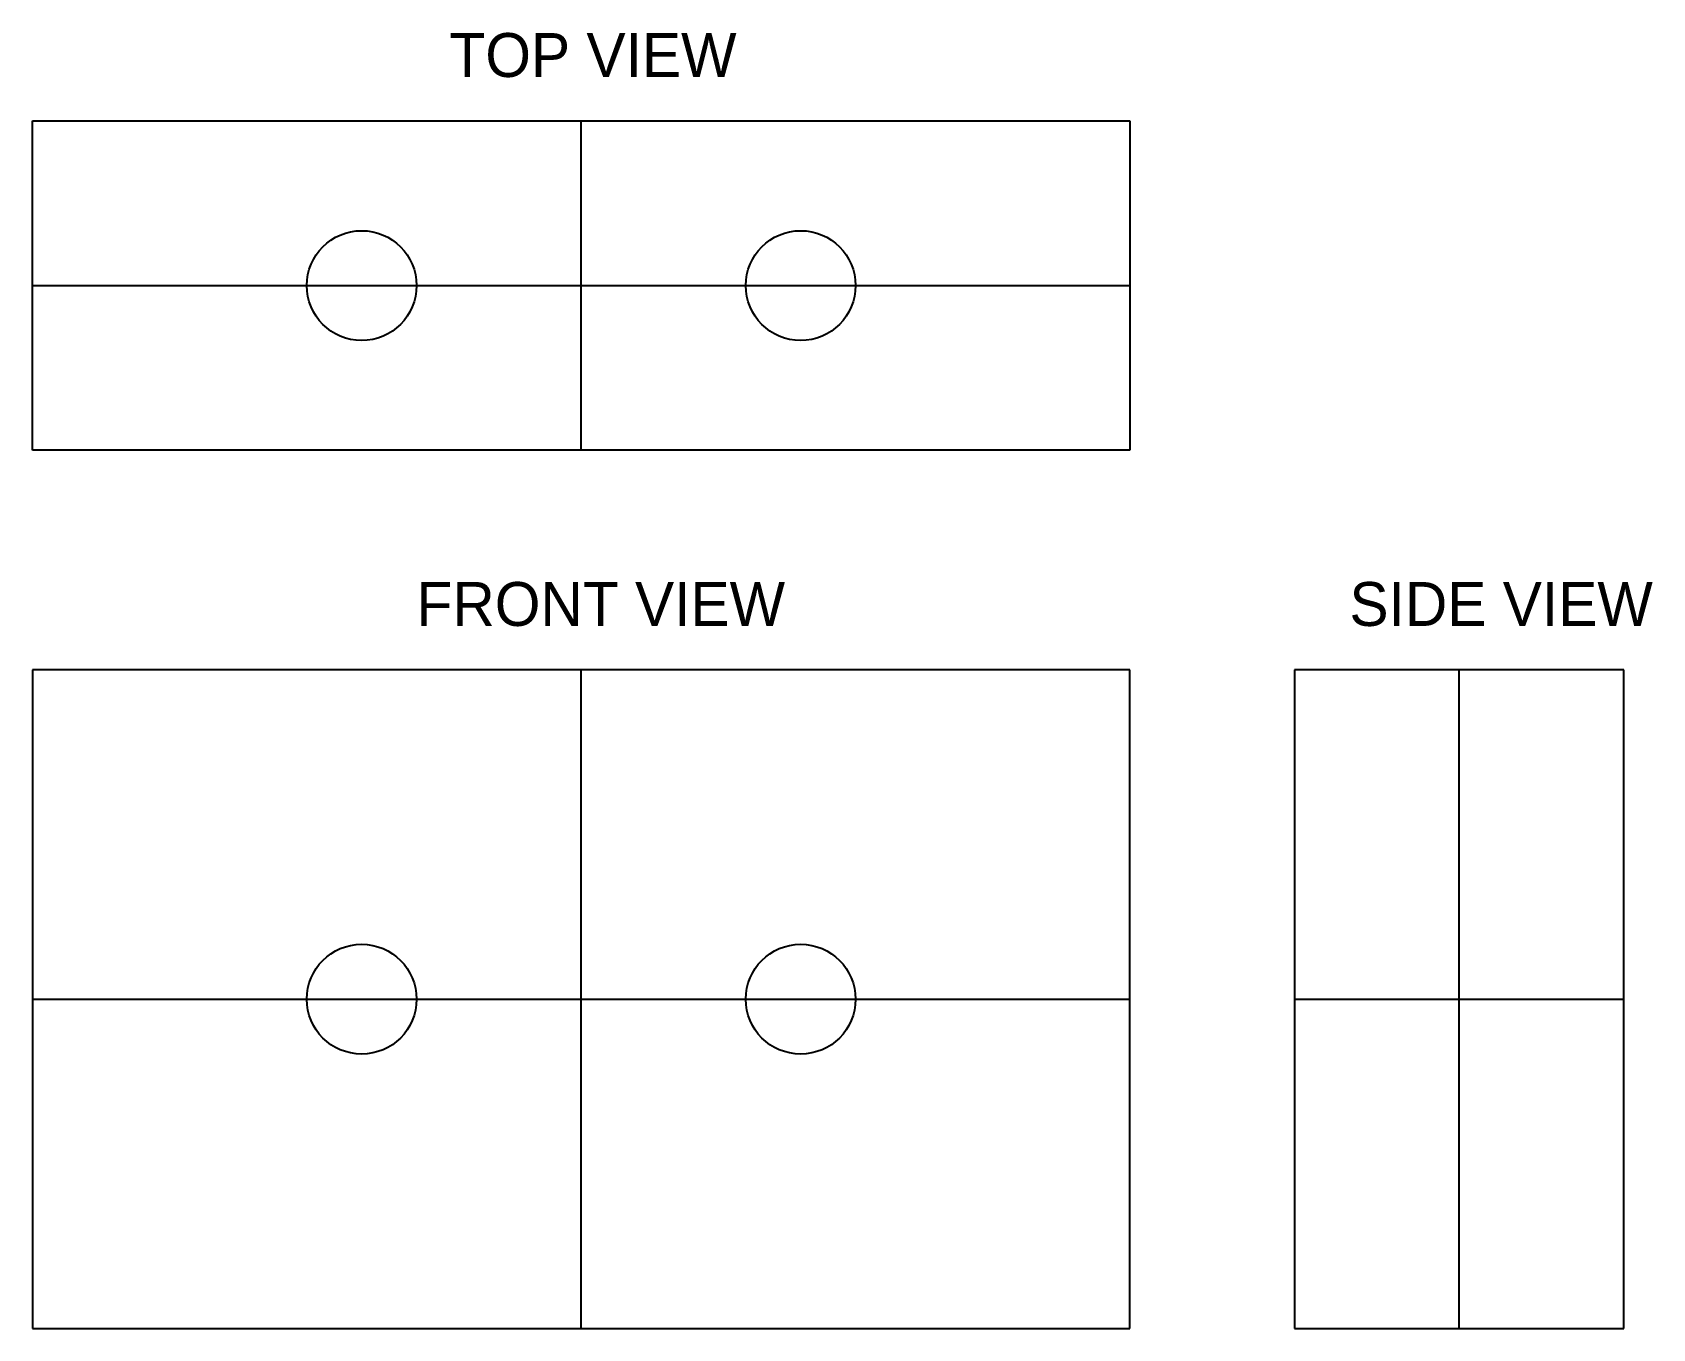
# Model space of a CAD drawing. Header units: millimetres. Extents: x 0 to 148, y 0 to 118.
import ezdxf

# ---------------------------------------------------------------- set-up
doc = ezdxf.new("R2010")
doc.units = ezdxf.units.MM

msp = doc.modelspace()

# ---------------------------------------------------------------- linework, layer by layer
for p, q in [((0, 110), (100, 110)), ((0, 80), (0, 110)), ((50, 80), (50, 110)), ((100, 110), (100, 80)), ((0, 95), (100, 95)), ((100, 80), (0, 80)), ((100, 60), (0, 60)), ((0, 60), (0, 0)), ((50, 0), (50, 60)), ((100, 0), (100, 60)), ((145, 60), (115, 60)), ((115, 60), (115, 0)), ((130, 0), (130, 60)), ((145, 0), (145, 60)), ((0, 30), (100, 30)), ((115, 30), (145, 30)), ((0, 0), (100, 0)), ((115, 0), (145, 0))]:
    msp.add_line(p, q)
for centre in [(30, 95), (70, 95), (30, 30), (70, 30)]:
    msp.add_circle(centre, 5)

# ---------------------------------------------------------------- texts
for s, p in [('TOP VIEW', (38, 114)), ('FRONT VIEW', (35, 64)), ('SIDE VIEW', (120, 64))]:
    msp.add_text(s, height=4).set_placement(p)

doc.saveas('drawing.dxf')
